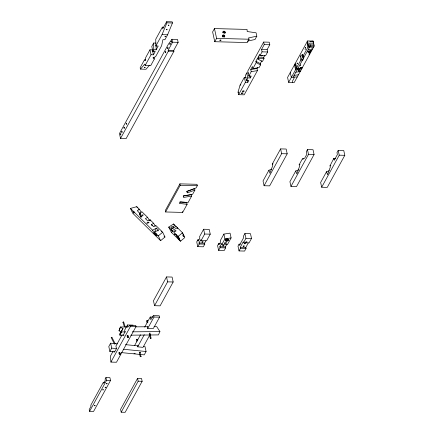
<?xml version="1.0" encoding="UTF-8"?>
<svg xmlns="http://www.w3.org/2000/svg" width="434" height="434" viewBox="0 0 434 434"><rect width="100%" height="100%" fill="white"/><g stroke="black" fill="none" stroke-linecap="round" stroke-linejoin="round"><path stroke-width="0.65" d="M140.394 216.273L141.435 215.166L143.036 214.825M143.177 215.063L142.064 216.154L140.529 216.463M114.571 344.233L111.212 337.625L111.901 337.283L115.254 343.88M119.524 352.294C122.003 354.296 119.008 355.842 118.845 352.641M127.84 335.308C129.875 337.788 126.793 338.699 127.113 335.542M146.86 223.071L147.679 222.398L148.889 222.219M149.008 222.376L148.189 223.016L146.98 223.195M305.303 49.172L305.254 48.744M132.934 211.401L133.813 213.04M133.932 213.056L133.059 211.439M305.042 48.961L305.091 49.405M136.9 341.39C135.012 339.529 137.817 337.929 137.507 340.587M137.231 339.355L136.493 339.496M140.242 356.721L140.99 356.564L140.242 356.721L139.265 352.251M151.048 338.195L150.3 338.308L151.054 338.167L149.98 332.986M295.153 63.608L296.227 68.534L301.787 68.68L301.901 67.351M303.713 57.033L302.829 60.114L300.865 60.06L300.55 55.943L302.352 54.548L303.713 57.033L302.541 57L302.352 54.548M257.546 67.465L256.993 68.48L257.454 70.59L244.185 94.818L238.619 94.677L238.06 92.1L240.067 85.145L244.353 77.312L246.154 77.36M155.584 233.79L155.112 234.1A1.177 0.505 -70.4 0 1 155.166 233.253M120.983 332.276L121.162 332.005L119.019 330.789L120.413 327.003L127.14 326.943M145.151 65.474L151.037 54.727L153.424 54.792L155.253 51.451L152.866 51.391L153.761 49.758L156.142 49.823L158.22 46.031L155.833 45.971L162.028 34.66L166.9 22.839L166.651 21.7L172.211 21.846L172.461 22.986L167.595 34.801L164.893 39.738L162.902 39.684L161.627 45.7L155.622 56.664L152.98 57.809L154.314 59.051L150.717 65.621L145.151 65.474L144.842 64.069L140.464 69.109L140.16 67.704L144.419 59.925L145.656 59.957M120.413 327.003L119.019 330.789M124.043 335.238L119.996 335.276L121.487 331.934L121.336 331.218L122.99 328.657L120.462 327.225M154.054 326.688L156.745 326.666L159.929 331.571L158.437 334.912L130.786 335.173M156.544 233.991L155.996 235.201L154.048 233.286L156.414 228.094L158.356 230.009L157.884 231.051M119.996 335.276L119.757 334.175L121.336 331.218M153.424 54.792L152.35 49.861L149.963 49.801L145.721 57.543L145.455 60.494L144.419 59.925M156.05 43.102L153.669 43.037L151.792 46.46L152.866 51.391M163.596 27.196L162.359 27.163L155.741 39.244L155.833 45.971M166.651 21.7L162.728 28.856L162.359 27.163M120.533 138.484L168.359 51.152L168.164 50.257L172.58 42.201L171.94 39.282L177.506 39.429L178.141 42.348L173.73 50.404L173.925 51.293L126.093 138.63L120.533 138.484L119.458 133.553L168.387 44.214L171.94 39.282M214.456 28.584L212.627 31.926L214.765 41.713L247.282 42.559L249.111 39.223L248.47 37.948L256.82 36.179L256.076 32.789L247.206 31.536L247.065 29.436L214.456 28.584L216.593 38.371L214.765 41.713M256.82 36.179L254.991 39.516L247.282 41.149M187.504 192.826L187.195 191.416L194.6 188.687L194.904 190.097L187.504 192.826L186.436 191.486L196.097 187.927L197.307 185.709L196.998 184.304L179.909 183.859L165.283 210.566L165.587 211.976L182.681 212.421L187.108 204.333L186.804 202.922L179.66 202.043M165.587 211.976L180.218 185.264L179.909 183.859M248.536 73.015L246.734 72.966L245.378 75.445L246.452 80.371L248.85 80.436L247.83 82.303L245.427 82.238L238.619 94.677M264.669 55.574L263.731 57.283L264.018 58.601L262.413 61.53L258.062 59.176L258.452 58.454L258.165 57.136L259.727 54.293L260.015 55.606L265.575 55.753L267.642 51.982L267.127 49.617L269.791 44.762L269.232 42.196L263.666 42.049L247.754 71.1L248.828 76.026L251.232 76.091L250.206 77.957L247.809 77.898L246.452 80.371M260.015 55.606L262.076 51.836L261.561 49.476L264.225 44.615L263.666 42.049M248.828 76.026L251.215 71.675L250.754 69.559L252.414 66.527L252.876 68.637L259.114 67.558L260.541 64.948L260.254 63.63L261.816 60.782M252.876 68.637L256.19 62.594L255.903 61.275L257.774 57.858L258.062 59.176M117.375 343.853L110.637 343.185L108.798 346.549L109.873 351.475L114.636 351.947L116.475 348.583L115.927 346.066L122.193 334.625M183.202 196.038L191.307 194.703L191.611 196.108L188.036 202.635L180.642 201.723L179.318 203.372L187.108 204.333M194.904 190.097L192.582 194.334L183.452 195.843L183.511 197.448L191.611 196.108M109.873 351.475L111.712 348.117L110.637 343.185M121.466 331.446L122.99 328.657M113.165 351.117L110.393 356.173L110.92 362.097L116.486 362.244L135.994 326.618L135.739 325.457L130.178 325.31L127.65 327.203L127.482 324.968L133.048 325.109M127.482 324.968L124.65 330.138L125.035 331.901L123.202 335.243M110.92 362.097L130.433 326.476L130.178 325.31M103.373 382.251L90.798 405.21L91.026 406.262L89.198 409.604L89.583 411.372L93.554 411.475L110.534 380.472L109.921 377.656L105.945 377.553L105.109 379.077L105.348 380.168L103.612 383.341L103.373 382.251L104.567 382.528M89.583 411.372L106.558 380.368L105.945 377.553M166.531 276.919L153.468 300.767L154.542 305.699L160.108 305.845L173.166 281.997L172.092 277.066L166.531 276.919L167.605 281.85L154.542 305.699M134.621 345.502L140.475 334.82M144.696 327.106L150.224 317.015L152.697 317.08M149.969 334.685L143.025 347.357L137.67 346.826L144.294 334.733M147.701 328.511L153.983 317.042L153.679 315.637L159.24 315.778L159.549 317.189L153.376 328.457L147.701 328.511L147.321 326.753M199.065 239.888L197.828 239.856L196.721 241.874L197.763 246.653L203.329 246.794L204.777 244.152L204.56 243.154L205.792 240.897M197.763 246.653L199.211 244.006L198.994 243.007L200.85 239.622L201.067 240.626L206.627 240.772L210.246 234.17L209.204 229.391L203.638 229.244L199.559 236.698L199.846 238.022L198.116 241.179L197.828 239.856M201.067 240.626L204.68 234.024L203.638 229.244M288.648 82.368L308.639 45.868L307.565 40.942L313.126 41.089L314.2 46.015L294.214 82.514L288.648 82.368L287.574 77.436L307.565 40.942L307.956 47.116L313.522 47.263M143.659 346.44L145.005 346.571L146.084 351.502L144.24 354.86L121.341 352.603M137.562 378.377L120.581 409.381L121.2 412.197L125.171 412.3L142.151 381.296L141.538 378.481L137.562 378.377L138.175 381.193L121.2 412.197M220.537 243.648L218.682 243.599L217.575 245.617L218.617 250.391L224.183 250.537L225.631 247.895L225.409 246.892L226.955 244.076M218.617 250.391L220.065 247.749L219.848 246.745L221.698 243.365L221.915 244.364L227.481 244.51L231.094 237.908L230.058 233.134L223.89 234.089L220.407 240.441L220.7 241.765L218.969 244.922L218.682 243.599M221.915 244.364L224.931 238.863L223.89 234.089M268.896 170.258L263.037 180.951L264.078 185.73L269.644 185.877L287.2 153.815L286.158 149.041L280.597 148.895L272.281 164.079L272.764 165.479L269.926 173.237L268.896 170.258L271.608 169.168M264.078 185.73L281.639 153.674L280.597 148.895M240.338 244.163L239.101 244.13L237.995 246.149L239.036 250.923L244.602 251.069L246.045 248.427L245.828 247.423L248.253 242.997M239.036 250.923L240.485 248.281L240.268 247.282L243.295 241.743L243.517 242.747L249.078 242.894L251.514 238.44L250.472 233.666L244.912 233.519L243.328 236.405L243.62 237.729L239.389 245.454L239.101 244.13M243.517 242.747L245.953 238.299L244.912 233.519M295.771 170.958L289.912 181.656L290.954 186.43L296.52 186.577L314.075 154.52L313.033 149.741L307.467 149.594L306.312 151.71L306.854 154.222L304.679 158.198L302.335 158.963L299.151 164.784L299.634 166.179L296.802 173.936L295.771 170.958L298.934 169.689M290.954 186.43L308.509 154.374L307.467 149.594M329.211 170.671L326.498 171.761L320.639 182.459L321.681 187.233L327.247 187.379L344.802 155.323L343.761 150.544L338.2 150.397L336.979 152.622L337.397 154.526L334.251 160.271L333.833 158.367L335.504 158.41M333.833 158.367L329.981 165.869L330.366 166.982L327.529 174.739L326.498 171.761M321.681 187.233L339.242 155.177L338.2 150.397M119.757 334.175L120.896 332.411M149.535 65.219L146.03 69.256L140.464 69.109M144.343 67.449L145.13 67.351M145.113 67.498L144.359 67.574M162.679 232.212L164.963 237.029L160.607 240.691L158.323 235.874L162.679 232.212L155.86 225.496L153.647 226.738L151.444 224.568L153.658 223.326L155.312 226.233M180.436 241.244L178.152 236.427L182.508 232.765L173.584 223.977L168.701 227.118L171.376 232.32L180.436 241.244L184.792 237.582L182.508 232.765M165.012 36.472L165.745 36.489M165.647 36.673L164.92 36.7M127.395 335.976L128.03 335.938M127.954 336.166L127.341 336.214M300.469 67.476L301.223 67.498M301.12 67.682L300.371 67.682M102.712 389.705L103.466 389.727M103.352 389.922L102.619 389.922M119.171 352.929L119.833 352.896M119.746 353.119L119.106 353.151M298.576 69.977L299.335 69.999M299.232 70.183L298.478 70.167M105.196 387.22L105.956 387.236M105.836 387.437L105.099 387.416M153.679 315.637L152.703 316.315L150.82 319.749L150.224 317.015M171.376 232.32L171.989 231.93M141.175 212.199L139.493 209.372L137.28 210.62L140.366 214.125M139.694 212.996L141.907 211.749L147.614 217.369L149.627 220.76M147.614 217.369L145.401 218.617L147.81 220.987L150.023 219.745L153.658 223.326M139.493 209.372L136.759 206.676L130.45 208.418L152.605 230.237L156.414 228.094M155.996 235.201L154.553 232.157L158.356 230.009M176.106 226.456L170.969 229.347L171.463 230.394L172.732 231.642L172.238 230.6L177.37 227.704L177.869 228.751M140.974 216.788L141.717 216.756M308.021 51.331L308.536 51.326M308.384 51.635L307.885 51.635M300.29 64.986L300.811 64.981M300.659 65.295L300.165 65.301M147.186 320.965L147.435 320.699L147.842 322.652M240.067 85.145L240.908 84.89M272.281 164.079L273.111 163.846M299.151 164.784L299.986 164.546M329.981 165.869L330.816 165.631M147.083 320.992L146.703 320.894L147.093 322.804M250.754 69.559L256.993 68.48M251.215 71.675L257.454 70.59M224.931 238.863L231.094 237.908M295.82 72.218L300.198 71.588M294.084 75.386L298.462 74.757M309.816 41.414L313.126 41.089L313.245 42.939M296.075 64.677L295.391 64.704L296.465 65.751L296.129 68.089L301.738 68.458M135.891 326.856L147.999 326.748M121.487 331.934L125.534 331.896M132.278 331.831L159.929 331.571M166.9 22.839L172.461 22.986M162.028 34.66L167.595 34.801M216.593 38.371L249.111 39.223M313.587 43.199L309.616 43.096L310.229 45.912L293.248 76.916L297.225 77.019M310.001 44.859L313.972 44.962M172.58 42.201L178.141 42.348M264.225 44.615L269.791 44.762M308.639 45.868L314.2 46.015L308.238 46.601L307.163 41.675M312.578 48.982L311.449 48.955L309.605 52.313L310.739 52.346M261.561 49.476L267.127 49.617M311.579 50.805L310.722 50.783L308.883 54.141L309.74 54.163M262.076 51.836L267.642 51.982M168.164 50.257L173.73 50.404M168.359 51.152L173.925 51.293M258.165 57.136L263.731 57.283M258.452 58.454L264.018 58.601M302.221 67.894L300.236 67.845L298.402 71.187L300.388 71.241M301.142 69.863L295.576 69.717L294.502 64.791M281.639 153.674L287.2 153.815M308.509 154.374L314.075 154.52M339.242 155.177L344.802 155.323M302.335 158.963L303.572 158.996M180.218 185.264L197.307 185.709M204.68 234.024L210.246 234.17M245.953 238.299L251.514 238.44M198.994 243.007L204.56 243.154M199.211 244.006L204.777 244.152M219.848 246.745L225.409 246.892M240.268 247.282L245.828 247.423M220.065 247.749L225.631 247.895M240.485 248.281L246.045 248.427M167.605 281.85L173.166 281.997M153.983 317.042L159.549 317.189M130.433 326.476L135.994 326.618M133.998 353.536L135.234 353.569M106.558 380.368L110.534 380.472M138.175 381.193L142.151 381.296M139.732 214.591L140.448 214.201A1.617 0.711 -25.4 0 0 140.524 214.092M125.464 344.645L138.267 345.909M111.712 348.117L116.475 348.583M123.18 349.245L146.084 351.502M238.06 92.1L238.781 92.258M308.395 49.254L311.78 50.431M255.903 61.275L260.254 63.63M256.19 62.594L260.541 64.948M168.701 227.118L178.152 236.427M164.074 236.15L164.963 237.029M154.553 232.157L158.323 235.874M160.607 240.691L132.739 213.24L130.45 208.418M147.43 320.683L146.697 320.883M120.446 354.106L119.768 354.453M125.269 327.111L123.685 322.071L123.294 321.936L122.952 322.288L124.341 326.721M161.253 231.154L161.513 231.512M174.555 233.937L175.016 234.821M174.826 234.707L174.381 233.845M122.974 322.337L123.685 322.071M111.896 337.272L111.223 337.63M138.658 209.096L138.853 209.41M150.023 219.745L150.696 220.873M151.444 224.568L152.106 225.734M300.55 55.943L301.12 56.984M173.584 223.977L174.088 224.953M174.256 225.279L174.425 225.604M134.057 211.727L134.518 212.72M152.605 230.237L154.048 233.286M136.759 206.676L137.328 207.881M128.442 337.218L127.704 337.435M308.981 51.109L309.1 51.651M290.259 72.532L291.333 77.464L294.42 77.545L292.543 80.979L292.63 82.471M249.669 75.494L250.206 77.957M246.734 72.966L247.809 77.898M247.293 79.84L247.83 82.303M244.353 77.312L245.427 82.238M153.913 57.201L154.314 59.051M149.963 49.801L151.037 54.727M182.475 211.483L182.681 212.421M140.014 352.088L140.99 356.564M137.453 345.827L137.67 346.826M114.473 351.187L114.636 351.947M149.231 333.138L150.3 338.308M156.088 45.787L156.142 49.823M153.669 43.037L153.761 49.758M310.06 50.545A1.318 0.7 -12.3 0 1 310.272 50.854M153.951 51.017A1.063 0.38 -88.5 0 1 153.327 51.017M222.859 32.192A1.183 0.911 28.7 0 1 224.335 31.698A1.183 0.911 28.7 0 1 224.953 33.196M222.973 32.783A1.183 0.911 28.7 0 1 222.859 32.485M222.409 35.751A1.183 0.911 28.7 0 1 224.074 35.572A1.183 0.911 28.7 0 1 224.264 37.096M223.109 37.096A1.183 0.911 28.7 0 1 222.425 36.413M141.229 217.174A1.313 0.32 7 0 1 140.345 216.712A1.313 0.32 7 0 1 141.668 216.599M139.829 215.617A0.689 0.369 -12.3 0 1 140.638 215.335M140.394 214.098A1.866 0.819 -25.4 0 0 140.328 213.186L139.58 213.599A1.617 0.711 -25.4 0 0 139.504 213.712M139.699 214.618A1.866 0.819 -25.4 0 1 139.634 213.707M179.546 239.226A1.888 0.689 55.3 0 1 177.962 237.344A1.888 0.689 55.3 0 1 178.173 236.129M182.725 235.277A1.888 0.689 55.3 0 1 183.273 236.514M179.117 238.299A0.803 0.293 55.3 0 1 178.52 237.512A0.803 0.293 55.3 0 1 178.607 237.04M178.857 237.17A0.803 0.293 55.3 0 1 179.014 237.311M182.486 233.459A1.92 0.271 60.6 0 1 183.788 235.64A1.92 0.271 60.6 0 1 183.821 236.416M173.209 228.062A1.611 0.553 -21.8 0 1 173.361 228.018M297.133 63.31C297.426 64.471 297.426 62.029 297.133 63.31M166.499 29.696C167.66 30.413 167.161 28.525 166.499 29.68M168.289 25.346C169.493 26.045 168.859 24.201 168.289 25.335M120.43 134.149C120.842 136.558 121.135 131.99 120.43 134.149M121.688 131.855C122.079 134.258 122.404 129.755 121.688 131.855M123.934 127.742C124.368 130.157 124.618 125.529 123.934 127.742M126.164 123.679C126.565 126.088 126.88 121.531 126.164 123.679M165.381 52.075C165.788 54.472 166.081 49.926 165.381 52.075M167.605 48.011C168.034 50.42 168.294 45.792 167.605 48.011M169.857 43.899C170.247 46.308 170.595 41.74 169.857 43.899M171.11 41.604C171.533 44.018 171.815 39.385 171.11 41.604M305.232 47.735C305.46 48.971 305.574 46.568 305.232 47.735M174.284 231.148C176.524 232.494 176.643 228.854 174.284 231.148M223.076 36.147C223.684 37.503 224.199 35.322 223.087 36.114M223.575 32.42C224.194 33.771 224.682 31.611 223.581 32.387M155.914 233.937L157.048 235.895L155.914 233.937M175.743 234.49L176.877 236.454L175.765 234.463M94.27 405.768L95.1 405.654L94.27 405.768M106.292 383.808L107.127 383.699L106.292 383.808M139.385 352.739L140.133 352.641L139.385 352.739M261.317 55.818L262.141 55.688L261.317 55.818M308.541 52.378A1.318 0.7 -12.3 0 0 310.391 51.396A1.318 0.7 -12.3 0 0 308.368 51.179A1.318 0.7 -12.3 0 0 308.541 52.378M242.942 91.715A0.863 0.461 -12.3 0 0 244.168 91.08A0.863 0.461 -12.3 0 0 242.856 90.923A0.863 0.461 -12.3 0 0 242.942 91.715M241.863 93.69A0.863 0.461 -12.3 0 0 243.089 93.055A0.863 0.461 -12.3 0 0 241.776 92.898A0.863 0.461 -12.3 0 0 241.863 93.69M220.147 40.612A0.618 0.331 -12.3 0 0 221.036 40.167A0.618 0.331 -12.3 0 0 220.103 40.042A0.618 0.331 -12.3 0 0 220.147 40.612M223.271 32.523A1.183 0.911 28.7 0 0 225.213 32.729A1.183 0.911 28.7 0 0 224.08 31.167A1.183 0.911 28.7 0 0 223.271 32.523M222.778 36.25A1.183 0.911 28.7 0 0 224.714 36.456A1.183 0.911 28.7 0 0 223.581 34.894A1.183 0.911 28.7 0 0 222.778 36.25M177.701 237.382A1.92 0.271 60.6 0 0 179.323 239.79A1.92 0.271 60.6 0 0 178.13 237.176A1.92 0.271 60.6 0 0 177.701 237.382M171.88 228.078A1.617 0.711 -25.4 0 0 173.866 226.499A1.617 0.711 -25.4 0 0 171.435 226.928A1.617 0.711 -25.4 0 0 171.88 228.078M202.168 242.226A0.651 0.347 -12.3 0 0 203.079 241.738A0.651 0.347 -12.3 0 0 202.076 241.635A0.651 0.347 -12.3 0 0 202.168 242.226M223.022 245.964A0.651 0.347 -12.3 0 0 223.933 245.476A0.651 0.347 -12.3 0 0 222.93 245.373A0.651 0.347 -12.3 0 0 223.022 245.964M224.953 243.648A1.063 0.564 -12.3 0 0 226.499 242.888A1.063 0.564 -12.3 0 0 224.904 242.655A1.063 0.564 -12.3 0 0 224.953 243.648M226.119 240.745A1.627 0.863 -12.3 0 0 228.452 239.563A1.627 0.863 -12.3 0 0 225.989 239.242A1.627 0.863 -12.3 0 0 226.119 240.745M226.217 241.212A1.627 0.863 -12.3 0 0 228.555 240.035A1.627 0.863 -12.3 0 0 226.092 239.714A1.627 0.863 -12.3 0 0 226.217 241.212M226.353 240.431A1.063 0.564 -12.3 0 0 227.899 239.671A1.063 0.564 -12.3 0 0 226.304 239.443A1.063 0.564 -12.3 0 0 226.353 240.431M243.441 246.501A0.651 0.347 -12.3 0 0 244.353 246.013A0.651 0.347 -12.3 0 0 243.349 245.904A0.651 0.347 -12.3 0 0 243.441 246.501M246.089 242.449A0.662 0.353 -12.3 0 0 247.006 241.944A0.662 0.353 -12.3 0 0 245.975 241.852A0.662 0.353 -12.3 0 0 246.089 242.449M244.581 243.799A0.662 0.353 -12.3 0 0 245.503 243.295A0.662 0.353 -12.3 0 0 244.467 243.197A0.662 0.353 -12.3 0 0 244.581 243.799"/></g></svg>
